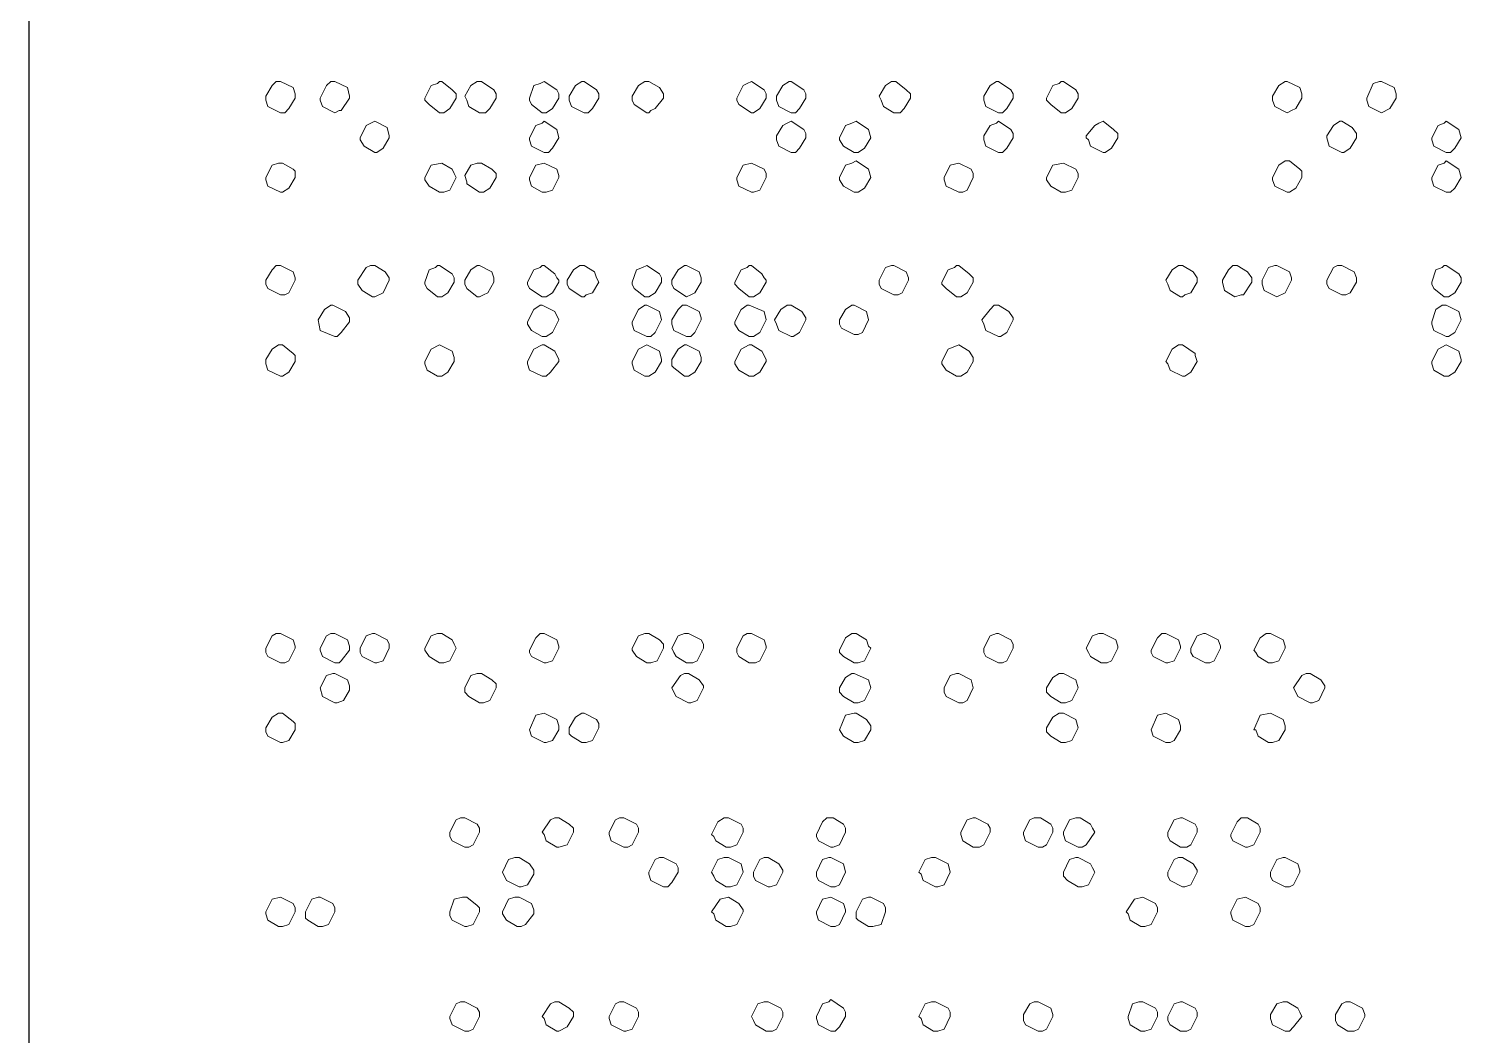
# Model space of a CAD drawing. Header units: millimetres. Extents: x 4903 to 8718, y 642 to 2401.
# Drawn here: x 6941.2 to 7045.4, y 794.2 to 867.2 of the extents above; entities that cross this region are included whole.
import ezdxf

# ---------------------------------------------------------------- set-up
doc = ezdxf.new("R2010")
doc.units = ezdxf.units.MM

msp = doc.modelspace()

# ---------------------------------------------------------------- linework, layer by layer
msp.add_lwpolyline([(6941.19, 933.42), (6941.19, 656.42, 0.414214), (6951.19, 646.42), (7351.19, 646.42, 0.414214), (7361.19, 656.42), (7361.19, 933.42, 0.414214), (7351.19, 943.42), (6951.19, 943.42, 0.414214)], format="xyb", close=True)
at = {"color": 139, "lineweight": 0}
for points in [[(6959.44, 863.39), (6959.14, 863.39), (6958.84, 863.09), (6958.38, 862.33), (6958.38, 862.03), (6958.53, 861.57), (6959.44, 861.11), (6959.44, 861.11), (6959.75, 861.11), (6960.05, 861.42), (6960.51, 862.18), (6960.51, 862.48), (6960.35, 862.94)], [(6963.39, 863.39), (6963.09, 863.39), (6962.78, 863.09), (6962.33, 862.18), (6962.33, 862.03), (6962.48, 861.57), (6963.39, 861.11), (6963.69, 861.27), (6963.84, 861.27), (6964.45, 862.18), (6964.45, 862.33), (6964.3, 862.94)], [(6971.13, 863.39), (6970.98, 863.39), (6970.82, 863.24), (6970.37, 863.09), (6969.91, 862.18), (6969.91, 862.03), (6970.22, 861.72), (6970.98, 861.11), (6971.28, 861.11), (6971.73, 861.42), (6972.19, 862.18), (6972.19, 862.33), (6972.19, 862.48), (6971.89, 862.78)], [(6974.01, 863.39), (6973.71, 863.39), (6973.25, 863.09), (6972.8, 862.33), (6972.95, 862.03), (6973.1, 861.57), (6973.86, 861.11), (6974.01, 861.11), (6974.31, 861.11), (6974.62, 861.42), (6975.07, 862.18), (6975.07, 862.48), (6974.92, 862.78)], [(6978.56, 863.39), (6978.56, 863.39), (6978.26, 863.24), (6977.8, 863.09), (6977.5, 862.18), (6977.5, 862.03), (6977.65, 861.72), (6978.41, 861.11), (6978.71, 861.11), (6979.17, 861.42), (6979.63, 862.18), (6979.63, 862.33), (6979.63, 862.48), (6979.47, 862.78)], [(6981.45, 863.39), (6981.29, 863.39), (6980.84, 863.09), (6980.38, 862.33), (6980.38, 862.03), (6980.54, 861.57), (6981.45, 861.11), (6981.45, 861.11), (6981.75, 861.11), (6982.05, 861.42), (6982.51, 862.18), (6982.51, 862.48), (6982.36, 862.78)], [(6986, 863.39), (6986.15, 863.39), (6986.91, 862.94), (6987.21, 862.48), (6987.21, 862.18), (6986.61, 861.42), (6986.3, 861.27), (6986.15, 861.11), (6986.15, 861.11), (6986, 861.11), (6985.09, 861.72), (6984.94, 862.03), (6984.94, 862.18), (6984.94, 862.18), (6984.94, 862.33), (6985.39, 863.09), (6985.85, 863.39), (6986, 863.39), (6986, 863.39), (6986, 863.39)], [(6993.59, 863.39), (6993.59, 863.39), (6993.28, 863.24), (6992.98, 863.09), (6992.52, 862.18), (6992.52, 862.03), (6992.68, 861.72), (6993.59, 861.11), (6993.74, 861.11), (6994.19, 861.42), (6994.65, 862.18), (6994.65, 862.33), (6994.65, 862.48), (6994.5, 862.78)], [(6996.47, 863.39), (6996.32, 863.39), (6995.86, 863.09), (6995.41, 862.33), (6995.41, 862.03), (6995.56, 861.57), (6996.47, 861.11), (6996.62, 861.11), (6996.77, 861.11), (6997.08, 861.42), (6997.53, 862.18), (6997.53, 862.48), (6997.38, 862.78)], [(7004.06, 863.39), (7003.75, 863.39), (7003.3, 863.09), (7002.84, 862.33), (7002.99, 862.03), (7003.15, 861.57), (7003.9, 861.11), (7004.06, 861.11), (7004.36, 861.11), (7004.66, 861.42), (7005.12, 862.18), (7005.12, 862.48), (7004.81, 862.78)], [(7011.49, 863.39), (7011.34, 863.39), (7010.88, 863.09), (7010.43, 862.33), (7010.43, 862.03), (7010.58, 861.57), (7011.49, 861.11), (7011.64, 861.11), (7011.79, 861.11), (7012.1, 861.42), (7012.55, 862.18), (7012.55, 862.48), (7012.4, 862.78)], [(7016.2, 863.39), (7016.04, 863.39), (7015.89, 863.24), (7015.44, 863.09), (7014.98, 862.18), (7014.98, 862.03), (7015.28, 861.72), (7016.04, 861.11), (7016.35, 861.11), (7016.8, 861.42), (7017.26, 862.18), (7017.26, 862.33), (7017.26, 862.48), (7017.11, 862.78)], [(7032.43, 863.39), (7032.28, 863.39), (7031.82, 863.09), (7031.37, 862.33), (7031.37, 862.03), (7031.52, 861.57), (7032.43, 861.11), (7032.43, 861.11), (7032.74, 861.27), (7033.04, 861.42), (7033.49, 862.18), (7033.49, 862.48), (7033.34, 862.94)], [(7039.26, 863.39), (7039.11, 863.39), (7038.65, 863.24), (7038.2, 862.18), (7038.2, 862.03), (7038.35, 861.57), (7039.26, 861.11), (7039.26, 861.11), (7039.87, 861.42), (7040.32, 862.18), (7040.32, 862.48), (7040.17, 862.94)], [(6966.27, 860.51), (6965.66, 860.2), (6965.21, 859.29), (6965.21, 859.14), (6965.51, 858.69), (6966.27, 858.23), (6966.42, 858.23), (6966.88, 858.54), (6967.33, 859.29), (6967.33, 859.45), (6967.18, 860.05)], [(6978.56, 860.51), (6978.41, 860.36), (6977.96, 860.2), (6977.5, 859.29), (6977.5, 859.14), (6977.65, 858.69), (6978.56, 858.23), (6978.87, 858.23), (6979.17, 858.54), (6979.63, 859.29), (6979.47, 859.9)], [(6996.47, 860.51), (6996.17, 860.36), (6995.86, 860.2), (6995.41, 859.45), (6995.41, 859.29), (6995.41, 859.14), (6995.56, 858.69), (6996.47, 858.23), (6996.77, 858.23), (6997.08, 858.54), (6997.53, 859.29), (6997.53, 859.6), (6997.38, 859.9)], [(7001.17, 860.51), (7000.87, 860.36), (7000.41, 860.2), (6999.96, 859.29), (6999.96, 859.14), (7000.26, 858.69), (7001.02, 858.23), (7001.32, 858.23), (7001.78, 858.54), (7002.23, 859.29), (7002.08, 859.9)], [(7011.49, 860.51), (7011.34, 860.36), (7010.88, 860.2), (7010.43, 859.45), (7010.43, 859.29), (7010.43, 859.14), (7010.58, 858.69), (7011.49, 858.23), (7011.79, 858.23), (7012.1, 858.54), (7012.55, 859.29), (7012.55, 859.6), (7012.4, 859.9)], [(7019.08, 860.51), (7018.77, 860.36), (7018.47, 860.2), (7017.86, 859.45), (7017.86, 859.29), (7018.02, 859.14), (7018.17, 858.69), (7019.08, 858.23), (7019.23, 858.23), (7019.69, 858.54), (7020.14, 859.29), (7020.14, 859.6), (7019.84, 859.9)], [(7036.38, 860.51), (7036.23, 860.51), (7035.77, 860.2), (7035.31, 859.45), (7035.31, 859.29), (7035.47, 858.69), (7036.38, 858.23), (7036.53, 858.23), (7036.98, 858.54), (7037.44, 859.29), (7037.44, 859.6), (7037.14, 860.05)], [(7043.96, 860.51), (7043.81, 860.36), (7043.36, 860.2), (7042.9, 859.29), (7042.9, 859.14), (7043.05, 858.69), (7043.96, 858.23), (7044.27, 858.23), (7044.57, 858.54), (7045.03, 859.29), (7044.87, 859.9)], [(6959.6, 857.47), (6959.29, 857.47), (6958.84, 857.32), (6958.38, 856.41), (6958.38, 856.26), (6958.53, 855.8), (6959.44, 855.35), (6959.6, 855.35), (6960.05, 855.65), (6960.51, 856.41), (6960.51, 856.87), (6960.35, 857.02)], [(6971.13, 857.47), (6971.13, 857.47), (6970.37, 857.32), (6969.91, 856.41), (6969.91, 856.26), (6970.22, 855.8), (6970.98, 855.35), (6971.28, 855.35), (6971.73, 855.5), (6972.19, 856.41), (6972.19, 856.41), (6972.04, 856.71), (6971.89, 857.02)], [(6974.01, 857.47), (6973.71, 857.47), (6973.25, 857.32), (6972.8, 856.56), (6972.95, 856.11), (6972.95, 855.96), (6973.86, 855.35), (6974.16, 855.35), (6974.62, 855.65), (6975.07, 856.41), (6975.07, 856.71), (6974.77, 857.02)], [(6978.56, 857.47), (6978.56, 857.47), (6977.96, 857.32), (6977.5, 856.41), (6977.5, 856.26), (6977.65, 855.8), (6978.41, 855.35), (6978.71, 855.35), (6979.17, 855.5), (6979.63, 856.41), (6979.63, 856.56), (6979.47, 857.02)], [(6993.59, 857.47), (6993.59, 857.47), (6992.98, 857.32), (6992.52, 856.41), (6992.52, 856.26), (6992.68, 855.8), (6993.59, 855.35), (6993.74, 855.35), (6994.19, 855.5), (6994.65, 856.41), (6994.65, 856.41), (6994.65, 856.71), (6994.5, 857.02)], [(7001.17, 857.62), (7000.87, 857.47), (7000.41, 857.32), (6999.96, 856.41), (6999.96, 856.26), (7000.26, 855.8), (7001.02, 855.35), (7001.32, 855.35), (7001.78, 855.65), (7002.23, 856.41), (7002.08, 857.02)], [(7008.61, 857.47), (7008.61, 857.47), (7008, 857.32), (7007.55, 856.41), (7007.55, 856.26), (7007.7, 855.8), (7008.61, 855.35), (7008.91, 855.35), (7009.22, 855.5), (7009.67, 856.41), (7009.67, 856.41), (7009.67, 856.71), (7009.52, 857.02)], [(7016.2, 857.47), (7016.2, 857.47), (7015.44, 857.32), (7014.98, 856.41), (7014.98, 856.26), (7015.28, 855.8), (7016.04, 855.35), (7016.35, 855.35), (7016.8, 855.5), (7017.26, 856.41), (7017.26, 856.41), (7017.26, 856.71), (7017.11, 857.02)], [(7032.58, 857.62), (7032.28, 857.62), (7031.82, 857.32), (7031.37, 856.41), (7031.37, 856.26), (7031.52, 855.8), (7032.43, 855.35), (7032.58, 855.35), (7033.04, 855.65), (7033.49, 856.41), (7033.49, 856.87), (7033.34, 857.02)], [(7043.96, 857.62), (7043.81, 857.47), (7043.36, 857.32), (7042.9, 856.41), (7042.9, 856.26), (7043.05, 855.8), (7043.96, 855.35), (7044.27, 855.35), (7044.57, 855.65), (7045.03, 856.41), (7044.87, 857.02)], [(6959.44, 850.04), (6959.14, 850.04), (6958.84, 849.73), (6958.38, 848.98), (6958.38, 848.67), (6958.53, 848.37), (6959.44, 847.91), (6959.44, 847.91), (6959.75, 847.91), (6960.05, 848.06), (6960.51, 848.98), (6960.51, 849.13), (6960.35, 849.58)], [(6966.27, 850.04), (6965.97, 850.04), (6965.66, 849.89), (6965.06, 848.98), (6965.06, 848.67), (6965.36, 848.22), (6966.12, 847.76), (6966.27, 847.76), (6966.88, 848.06), (6967.33, 848.98), (6967.33, 849.13), (6967.03, 849.58)], [(6970.98, 850.04), (6970.82, 850.04), (6970.67, 849.89), (6970.22, 849.73), (6969.91, 848.82), (6969.91, 848.67), (6970.07, 848.37), (6970.82, 847.76), (6971.13, 847.76), (6971.58, 848.06), (6972.04, 848.82), (6972.04, 848.98), (6972.04, 849.13), (6971.89, 849.43)], [(6973.86, 850.04), (6973.71, 850.04), (6973.25, 849.73), (6972.8, 848.98), (6972.8, 848.67), (6972.95, 848.37), (6973.71, 847.76), (6973.86, 847.76), (6974.16, 847.91), (6974.47, 848.06), (6974.92, 848.82), (6974.92, 849.13), (6974.77, 849.58)], [(6978.56, 850.04), (6978.41, 850.04), (6978.26, 849.89), (6977.8, 849.73), (6977.35, 848.82), (6977.35, 848.67), (6977.5, 848.37), (6978.41, 847.76), (6978.71, 847.76), (6979.17, 848.06), (6979.63, 848.82), (6979.63, 848.98), (6979.47, 849.13), (6979.32, 849.43)], [(6981.45, 850.04), (6981.14, 850.04), (6980.69, 849.73), (6980.23, 848.98), (6980.23, 848.67), (6980.38, 848.37), (6981.29, 847.76), (6981.45, 847.76), (6981.6, 847.91), (6982.05, 848.06), (6982.51, 848.82), (6982.36, 849.13), (6982.2, 849.58)], [(6986, 850.04), (6986, 850.04), (6985.69, 849.89), (6985.24, 849.73), (6984.94, 848.82), (6984.94, 848.67), (6985.09, 848.37), (6985.85, 847.76), (6986.15, 847.76), (6986.61, 848.06), (6987.06, 848.82), (6987.06, 848.98), (6987.06, 849.13), (6986.91, 849.43)], [(6988.88, 850.04), (6988.73, 850.04), (6988.27, 849.73), (6987.82, 848.98), (6987.82, 848.67), (6987.97, 848.37), (6988.88, 847.76), (6988.88, 847.76), (6989.18, 847.91), (6989.49, 848.06), (6989.94, 848.82), (6989.94, 849.13), (6989.79, 849.58)], [(6993.59, 850.04), (6993.43, 850.04), (6993.28, 849.89), (6992.83, 849.73), (6992.37, 848.82), (6992.37, 848.67), (6992.68, 848.37), (6993.43, 847.76), (6993.74, 847.76), (6994.19, 848.06), (6994.65, 848.82), (6994.65, 848.98), (6994.5, 849.13), (6994.34, 849.43)], [(7003.9, 850.04), (7003.75, 850.04), (7003.3, 849.89), (7002.84, 848.98), (7002.84, 848.67), (7002.99, 848.37), (7003.9, 847.91), (7004.06, 847.91), (7004.21, 847.91), (7004.51, 848.06), (7004.97, 848.98), (7004.97, 849.13), (7004.81, 849.58)], [(7008.61, 850.04), (7008.46, 850.04), (7008.3, 849.89), (7007.85, 849.73), (7007.39, 848.82), (7007.39, 848.67), (7007.7, 848.37), (7008.46, 847.76), (7008.76, 847.76), (7009.22, 848.06), (7009.67, 848.82), (7009.67, 848.98), (7009.67, 849.13), (7009.37, 849.43)], [(7024.84, 850.04), (7024.54, 850.04), (7024.09, 849.73), (7023.63, 848.98), (7023.78, 848.67), (7023.93, 848.22), (7024.69, 847.76), (7024.84, 847.76), (7025, 847.91), (7025.45, 848.06), (7025.91, 848.82), (7025.91, 849.13), (7025.6, 849.58)], [(7028.79, 850.04), (7028.49, 850.04), (7028.18, 849.73), (7027.73, 848.98), (7027.73, 848.82), (7027.88, 848.22), (7028.64, 847.76), (7029.09, 847.91), (7029.25, 847.91), (7029.85, 848.82), (7029.85, 849.13), (7029.55, 849.58)], [(7031.67, 850.04), (7031.52, 850.04), (7031.07, 849.89), (7030.61, 848.98), (7030.61, 848.67), (7030.76, 848.22), (7031.67, 847.76), (7031.67, 847.76), (7032.28, 848.06), (7032.74, 848.98), (7032.74, 849.13), (7032.58, 849.58)], [(7036.38, 850.04), (7036.38, 850.04), (7037.29, 849.58), (7037.44, 849.13), (7037.44, 848.82), (7036.98, 848.06), (7036.68, 847.91), (7036.38, 847.91), (7036.38, 847.91), (7036.38, 847.91), (7035.47, 848.37), (7035.31, 848.67), (7035.31, 848.82), (7035.31, 848.82), (7035.31, 848.98), (7035.77, 849.89), (7036.07, 850.04), (7036.38, 850.04), (7036.38, 850.04), (7036.38, 850.04)], [(7043.96, 850.04), (7043.81, 850.04), (7043.66, 849.89), (7043.21, 849.73), (7042.9, 848.82), (7042.9, 848.67), (7043.05, 848.37), (7043.81, 847.76), (7044.12, 847.76), (7044.57, 848.06), (7045.03, 848.82), (7045.03, 848.98), (7045.03, 849.13), (7044.87, 849.43)], [(6963.24, 847.15), (6963.09, 847.15), (6962.63, 846.85), (6962.17, 846.09), (6962.17, 846.09), (6962.33, 845.33), (6963.39, 844.88), (6963.54, 844.88), (6963.84, 845.18), (6964.45, 845.94), (6964.45, 846.24), (6964.15, 846.7)], [(6978.41, 847.15), (6978.26, 847.15), (6977.8, 846.85), (6977.35, 845.94), (6977.35, 845.79), (6977.65, 845.33), (6978.41, 844.88), (6978.71, 844.88), (6979.17, 845.18), (6979.63, 846.09), (6979.32, 846.7)], [(6986, 847.15), (6985.85, 847.15), (6985.39, 846.85), (6984.94, 845.94), (6984.94, 845.79), (6985.09, 845.33), (6986, 844.88), (6986.3, 844.88), (6986.61, 845.18), (6987.06, 846.09), (6986.91, 846.7)], [(6988.88, 847.15), (6988.58, 847.15), (6988.27, 846.85), (6987.82, 846.09), (6987.82, 846.09), (6987.82, 845.79), (6987.97, 845.33), (6988.88, 844.88), (6989.18, 844.88), (6989.49, 845.18), (6989.94, 846.09), (6989.94, 846.24), (6989.79, 846.7)], [(6993.43, 847.15), (6993.28, 847.15), (6992.83, 846.85), (6992.37, 845.94), (6992.37, 845.79), (6992.68, 845.33), (6993.43, 844.88), (6993.74, 844.88), (6994.19, 845.18), (6994.65, 846.09), (6994.5, 846.7)], [(6996.47, 847.15), (6996.17, 847.15), (6995.71, 846.85), (6995.25, 846.09), (6995.25, 846.09), (6995.41, 845.79), (6995.56, 845.33), (6996.47, 844.88), (6996.62, 844.88), (6997.08, 845.18), (6997.53, 846.09), (6997.53, 846.24), (6997.23, 846.7)], [(7001.02, 847.15), (7000.87, 847.15), (7000.41, 846.85), (6999.96, 846.09), (6999.96, 845.79), (7000.11, 845.49), (7001.02, 845.03), (7001.32, 845.03), (7001.63, 845.18), (7002.08, 846.09), (7001.93, 846.7)], [(7011.49, 847.15), (7011.19, 847.15), (7010.88, 846.85), (7010.28, 846.09), (7010.28, 846.09), (7010.43, 845.79), (7010.58, 845.33), (7011.49, 844.88), (7011.64, 844.88), (7012.1, 845.18), (7012.55, 846.09), (7012.55, 846.24), (7012.25, 846.7)], [(7043.96, 847.15), (7043.66, 847.15), (7043.21, 846.85), (7042.9, 845.94), (7042.9, 845.79), (7043.05, 845.33), (7043.96, 844.88), (7044.12, 844.88), (7044.57, 845.18), (7045.03, 846.09), (7044.87, 846.7)], [(6959.6, 844.27), (6959.29, 844.27), (6958.84, 843.97), (6958.38, 843.21), (6958.38, 842.91), (6958.53, 842.45), (6959.44, 842), (6959.6, 842), (6960.05, 842.3), (6960.51, 843.06), (6960.51, 843.51), (6960.35, 843.66)], [(6970.98, 844.27), (6970.98, 844.27), (6970.37, 843.97), (6969.91, 843.06), (6969.91, 842.91), (6970.07, 842.45), (6970.82, 842), (6971.13, 842), (6971.58, 842.3), (6972.04, 843.06), (6972.04, 843.06), (6972.04, 843.36), (6971.89, 843.82)], [(6978.56, 844.27), (6978.41, 844.27), (6977.8, 843.97), (6977.35, 843.06), (6977.35, 842.91), (6977.5, 842.45), (6978.41, 842), (6978.71, 842), (6979.02, 842.3), (6979.63, 843.06), (6979.63, 843.21), (6979.32, 843.82)], [(6986, 844.27), (6986, 844.27), (6985.39, 843.97), (6984.94, 843.06), (6984.94, 842.91), (6985.09, 842.45), (6985.85, 842), (6986.15, 842), (6986.61, 842.3), (6987.06, 843.06), (6987.06, 843.21), (6986.91, 843.82)], [(6988.88, 844.27), (6988.73, 844.27), (6988.27, 843.97), (6987.82, 843.21), (6987.82, 842.75), (6987.97, 842.6), (6988.73, 842), (6989.03, 842), (6989.49, 842.3), (6989.94, 843.06), (6989.94, 843.36), (6989.79, 843.82)], [(6993.59, 844.27), (6993.43, 844.27), (6992.83, 843.97), (6992.37, 843.06), (6992.37, 842.91), (6992.68, 842.45), (6993.43, 842), (6993.74, 842), (6994.19, 842.3), (6994.65, 843.06), (6994.65, 843.21), (6994.34, 843.82)], [(7008.61, 844.27), (7008.61, 844.27), (7007.85, 843.97), (7007.39, 843.06), (7007.39, 842.91), (7007.7, 842.45), (7008.46, 842), (7008.76, 842), (7009.22, 842.3), (7009.67, 843.06), (7009.67, 843.06), (7009.67, 843.36), (7009.37, 843.82)], [(7024.84, 844.27), (7024.54, 844.27), (7024.09, 843.97), (7023.63, 843.06), (7023.78, 842.91), (7023.93, 842.45), (7024.84, 842), (7025, 842), (7025.45, 842.3), (7025.91, 843.06), (7025.76, 843.51), (7025.76, 843.66)], [(7043.96, 844.27), (7043.96, 844.27), (7043.36, 843.97), (7042.9, 843.06), (7042.9, 842.91), (7043.05, 842.45), (7043.81, 842), (7044.12, 842), (7044.57, 842.3), (7045.03, 843.06), (7045.03, 843.21), (7044.87, 843.82)], [(6959.44, 823.33), (6959.14, 823.33), (6958.84, 823.18), (6958.38, 822.27), (6958.38, 821.97), (6958.53, 821.66), (6959.44, 821.21), (6959.44, 821.21), (6959.75, 821.21), (6960.05, 821.36), (6960.51, 822.27), (6960.51, 822.42), (6960.35, 822.88)], [(6963.39, 823.33), (6963.09, 823.33), (6962.78, 823.18), (6962.33, 822.27), (6962.33, 822.12), (6962.48, 821.66), (6963.39, 821.21), (6963.69, 821.21), (6963.84, 821.36), (6964.45, 822.12), (6964.45, 822.42), (6964.3, 822.88)], [(6966.27, 823.33), (6966.12, 823.33), (6965.66, 823.18), (6965.21, 822.27), (6965.21, 821.97), (6965.36, 821.66), (6966.27, 821.21), (6966.42, 821.21), (6966.88, 821.36), (6967.33, 822.27), (6967.33, 822.57), (6967.18, 822.88)], [(6971.13, 823.33), (6970.82, 823.33), (6970.37, 823.18), (6969.91, 822.27), (6969.91, 822.12), (6970.22, 821.66), (6970.98, 821.21), (6971.28, 821.21), (6971.73, 821.36), (6972.19, 822.27), (6972.04, 822.57), (6971.89, 822.88)], [(6978.56, 823.33), (6978.56, 823.33), (6978.26, 823.33), (6977.96, 823.03), (6977.5, 822.12), (6977.5, 821.97), (6977.65, 821.66), (6978.56, 821.21), (6978.71, 821.21), (6979.17, 821.36), (6979.63, 822.27), (6979.63, 822.27), (6979.63, 822.42), (6979.47, 822.88)], [(6986.15, 823.33), (6986, 823.33), (6985.85, 823.33), (6985.39, 823.18), (6984.94, 822.27), (6984.94, 822.12), (6985.24, 821.66), (6986, 821.21), (6986.3, 821.21), (6986.76, 821.36), (6987.21, 822.27), (6987.21, 822.27), (6987.21, 822.57), (6986.91, 822.88)], [(6989.03, 823.33), (6988.73, 823.33), (6988.27, 823.18), (6987.82, 822.27), (6987.97, 821.97), (6988.12, 821.66), (6988.88, 821.21), (6989.03, 821.21), (6989.34, 821.21), (6989.64, 821.36), (6990.1, 822.27), (6990.1, 822.57), (6989.94, 822.88)], [(6993.43, 823.33), (6993.59, 823.33), (6994.5, 822.88), (6994.65, 822.42), (6994.65, 822.27), (6994.19, 821.36), (6993.89, 821.21), (6993.59, 821.21), (6993.59, 821.21), (6993.43, 821.21), (6992.68, 821.66), (6992.52, 821.97), (6992.52, 822.27), (6992.52, 822.27), (6992.52, 822.27), (6992.98, 823.18), (6993.28, 823.33), (6993.43, 823.33), (6993.43, 823.33), (6993.43, 823.33)], [(7001.17, 823.33), (7001.02, 823.33), (7000.87, 823.33), (7000.41, 823.03), (6999.96, 822.12), (6999.96, 821.97), (7000.26, 821.66), (7001.02, 821.21), (7001.32, 821.21), (7001.78, 821.36), (7002.23, 822.27), (7002.23, 822.27), (7002.08, 822.42), (7001.93, 822.88)], [(7011.49, 823.33), (7011.34, 823.33), (7010.88, 823.18), (7010.43, 822.27), (7010.43, 821.97), (7010.58, 821.66), (7011.49, 821.21), (7011.64, 821.21), (7011.79, 821.21), (7012.1, 821.36), (7012.55, 822.27), (7012.55, 822.57), (7012.4, 822.88)], [(7019.08, 823.33), (7018.77, 823.33), (7018.32, 823.18), (7017.86, 822.27), (7018.02, 821.97), (7018.17, 821.66), (7018.93, 821.21), (7019.08, 821.21), (7019.38, 821.21), (7019.69, 821.36), (7020.14, 822.27), (7020.14, 822.42), (7019.99, 822.88)], [(7023.63, 823.33), (7023.63, 823.33), (7023.33, 823.33), (7023.02, 823.03), (7022.57, 822.12), (7022.57, 821.97), (7022.72, 821.66), (7023.63, 821.21), (7023.78, 821.21), (7024.24, 821.36), (7024.69, 822.27), (7024.69, 822.27), (7024.69, 822.42), (7024.54, 822.88)], [(7026.51, 823.33), (7026.36, 823.33), (7025.91, 823.18), (7025.45, 822.27), (7025.45, 821.97), (7025.6, 821.66), (7026.51, 821.21), (7026.67, 821.21), (7026.82, 821.21), (7027.12, 821.36), (7027.58, 822.27), (7027.58, 822.42), (7027.42, 822.88)], [(7031.22, 823.33), (7031.07, 823.33), (7030.91, 823.33), (7030.46, 823.03), (7030, 822.12), (7030.16, 821.97), (7030.31, 821.66), (7031.07, 821.21), (7031.37, 821.21), (7031.82, 821.36), (7032.28, 822.27), (7032.28, 822.27), (7032.28, 822.42), (7032.13, 822.88)], [(6963.39, 820.45), (6963.24, 820.45), (6962.78, 820.3), (6962.33, 819.39), (6962.33, 819.39), (6962.48, 818.78), (6963.39, 818.32), (6963.54, 818.32), (6964, 818.47), (6964.45, 819.23), (6964.45, 819.54), (6964.3, 819.99)], [(6974.01, 820.45), (6973.71, 820.45), (6973.25, 820.3), (6972.8, 819.39), (6972.8, 819.39), (6972.8, 819.08), (6973.1, 818.78), (6973.86, 818.32), (6974.16, 818.32), (6974.62, 818.47), (6975.07, 819.39), (6975.07, 819.69), (6974.77, 819.99)], [(6989.03, 820.45), (6988.73, 820.45), (6988.43, 820.3), (6987.82, 819.39), (6987.82, 819.39), (6987.97, 819.08), (6988.12, 818.78), (6989.03, 818.32), (6989.18, 818.32), (6989.64, 818.47), (6990.1, 819.39), (6990.1, 819.54), (6989.79, 819.99)], [(7001.02, 820.45), (7000.87, 820.45), (7000.41, 820.14), (6999.96, 819.39), (6999.96, 819.08), (7000.26, 818.78), (7001.02, 818.32), (7001.32, 818.32), (7001.78, 818.47), (7002.23, 819.39), (7002.08, 819.99)], [(7008.61, 820.45), (7008.46, 820.45), (7008, 820.3), (7007.55, 819.39), (7007.55, 819.08), (7007.7, 818.78), (7008.61, 818.32), (7008.91, 818.32), (7009.22, 818.47), (7009.67, 819.39), (7009.52, 819.99)], [(7016.2, 820.45), (7015.89, 820.45), (7015.44, 820.14), (7014.98, 819.39), (7014.98, 819.08), (7015.28, 818.78), (7016.04, 818.32), (7016.35, 818.32), (7016.8, 818.47), (7017.26, 819.39), (7017.11, 819.99)], [(7034.1, 820.45), (7033.8, 820.45), (7033.49, 820.3), (7032.89, 819.39), (7032.89, 819.39), (7033.04, 819.08), (7033.19, 818.78), (7034.1, 818.32), (7034.25, 818.32), (7034.71, 818.47), (7035.16, 819.39), (7035.16, 819.54), (7034.86, 819.99)], [(6959.6, 817.56), (6959.29, 817.56), (6958.84, 817.26), (6958.38, 816.5), (6958.38, 816.2), (6958.53, 815.9), (6959.44, 815.44), (6959.6, 815.44), (6960.05, 815.59), (6960.51, 816.35), (6960.51, 816.81), (6960.35, 816.96)], [(6978.56, 817.56), (6978.56, 817.56), (6977.96, 817.41), (6977.5, 816.35), (6977.5, 816.35), (6977.65, 815.9), (6978.56, 815.44), (6978.71, 815.44), (6979.17, 815.59), (6979.63, 816.35), (6979.63, 816.65), (6979.47, 817.11)], [(6981.45, 817.56), (6981.29, 817.56), (6980.84, 817.26), (6980.38, 816.5), (6980.38, 816.05), (6980.54, 815.9), (6981.29, 815.44), (6981.6, 815.44), (6982.05, 815.59), (6982.51, 816.5), (6982.51, 816.81), (6982.36, 817.11)], [(7001.17, 817.56), (7001.02, 817.56), (7000.41, 817.41), (6999.96, 816.35), (6999.96, 816.35), (7000.26, 815.9), (7001.02, 815.44), (7001.32, 815.44), (7001.78, 815.59), (7002.23, 816.35), (7002.23, 816.65), (7001.93, 817.11)], [(7016.2, 817.56), (7015.89, 817.56), (7015.44, 817.26), (7014.98, 816.5), (7014.98, 816.2), (7015.28, 815.9), (7016.04, 815.44), (7016.35, 815.44), (7016.8, 815.59), (7017.26, 816.5), (7017.11, 817.11)], [(7023.63, 817.56), (7023.63, 817.56), (7023.02, 817.41), (7022.57, 816.35), (7022.57, 816.35), (7022.72, 815.9), (7023.63, 815.44), (7023.93, 815.44), (7024.24, 815.59), (7024.69, 816.35), (7024.69, 816.5), (7024.69, 816.65), (7024.54, 817.11)], [(7031.22, 817.56), (7031.22, 817.56), (7030.46, 817.41), (7030, 816.35), (7030.16, 816.35), (7030.31, 815.9), (7031.07, 815.44), (7031.37, 815.44), (7031.82, 815.59), (7032.28, 816.35), (7032.28, 816.5), (7032.28, 816.65), (7032.13, 817.11)], [(6972.8, 809.98), (6972.49, 809.98), (6972.19, 809.83), (6971.73, 808.92), (6971.73, 808.61), (6971.89, 808.31), (6972.8, 807.85), (6972.8, 807.85), (6973.1, 807.85), (6973.4, 808), (6973.86, 808.92), (6973.86, 809.22), (6973.71, 809.52)], [(6979.63, 809.98), (6979.32, 809.98), (6979.02, 809.83), (6978.41, 808.92), (6978.56, 808.76), (6978.71, 808.31), (6979.47, 807.85), (6979.63, 807.85), (6980.23, 808), (6980.69, 808.92), (6980.69, 809.22), (6980.38, 809.52)], [(6984.33, 809.98), (6984.03, 809.98), (6983.72, 809.83), (6983.27, 808.92), (6983.27, 808.76), (6983.42, 808.31), (6984.33, 807.85), (6984.63, 807.85), (6984.94, 808), (6985.39, 808.92), (6985.39, 809.22), (6985.24, 809.52)], [(6991.92, 809.98), (6991.76, 809.98), (6991.61, 809.98), (6991.16, 809.67), (6990.7, 808.76), (6990.85, 808.61), (6991.01, 808.31), (6991.76, 807.85), (6992.07, 807.85), (6992.52, 808), (6992.98, 808.92), (6992.98, 808.92), (6992.98, 809.22), (6992.83, 809.52)], [(6999.5, 809.98), (6999.35, 809.98), (6999.05, 809.98), (6998.74, 809.67), (6998.29, 808.76), (6998.29, 808.61), (6998.44, 808.31), (6999.35, 807.85), (6999.5, 807.85), (6999.96, 808), (7000.41, 808.92), (7000.41, 808.92), (7000.41, 809.22), (7000.26, 809.52)], [(7009.82, 809.98), (7009.67, 809.98), (7009.22, 809.83), (7008.76, 808.92), (7008.76, 808.76), (7008.91, 808.31), (7009.67, 807.85), (7009.82, 807.85), (7010.13, 807.85), (7010.43, 808), (7010.88, 808.92), (7010.88, 809.22), (7010.73, 809.52)], [(7014.53, 809.98), (7014.37, 809.98), (7014.07, 809.98), (7013.77, 809.83), (7013.31, 808.92), (7013.31, 808.76), (7013.46, 808.31), (7014.37, 807.85), (7014.68, 807.85), (7014.98, 808), (7015.44, 808.92), (7015.44, 808.92), (7015.44, 809.22), (7015.28, 809.52)], [(7017.41, 809.98), (7017.11, 809.98), (7016.65, 809.83), (7016.2, 808.92), (7016.2, 808.76), (7016.35, 808.31), (7017.26, 807.85), (7017.41, 807.85), (7017.56, 807.85), (7017.86, 808), (7018.47, 808.92), (7018.32, 809.22), (7018.17, 809.52)], [(7024.84, 809.98), (7024.69, 809.98), (7024.24, 809.83), (7023.78, 808.92), (7023.78, 808.61), (7023.93, 808.31), (7024.69, 807.85), (7024.84, 807.85), (7025.15, 807.85), (7025.45, 808), (7025.91, 808.92), (7025.91, 809.22), (7025.76, 809.52)], [(7029.55, 809.98), (7029.4, 809.98), (7029.09, 809.98), (7028.79, 809.67), (7028.33, 808.76), (7028.33, 808.61), (7028.49, 808.31), (7029.4, 807.85), (7029.55, 807.85), (7030, 808), (7030.46, 808.92), (7030.46, 808.92), (7030.46, 809.22), (7030.31, 809.52)], [(6976.74, 807.09), (6976.44, 807.09), (6975.98, 806.94), (6975.53, 806.03), (6975.53, 806.03), (6975.83, 805.43), (6976.74, 804.97), (6976.89, 804.97), (6977.35, 805.12), (6977.8, 805.88), (6977.8, 806.18), (6977.5, 806.64)], [(6987.21, 807.09), (6986.91, 807.09), (6986.61, 806.94), (6986.15, 806.03), (6986.15, 806.03), (6986.15, 805.88), (6986.3, 805.43), (6987.21, 804.97), (6987.52, 804.97), (6987.82, 805.27), (6988.27, 806.03), (6988.27, 806.34), (6988.12, 806.64)], [(6991.92, 807.09), (6991.61, 807.09), (6991.16, 806.94), (6990.7, 806.03), (6990.85, 805.73), (6991.01, 805.43), (6991.76, 804.97), (6992.07, 804.97), (6992.52, 805.12), (6992.98, 806.03), (6992.83, 806.64)], [(6994.8, 807.09), (6994.5, 807.09), (6994.19, 806.94), (6993.74, 806.03), (6993.74, 806.03), (6993.74, 805.73), (6993.89, 805.43), (6994.8, 804.97), (6994.95, 804.97), (6995.41, 805.12), (6995.86, 806.03), (6995.86, 806.18), (6995.56, 806.64)], [(6999.35, 807.09), (6999.2, 807.09), (6998.74, 806.94), (6998.29, 806.03), (6998.29, 805.73), (6998.44, 805.43), (6999.35, 804.97), (6999.66, 804.97), (6999.96, 805.12), (7000.41, 806.03), (7000.26, 806.64)], [(7006.94, 807.09), (7006.64, 807.09), (7006.18, 806.94), (7005.72, 806.03), (7005.88, 805.88), (7006.03, 805.43), (7006.94, 804.97), (7007.09, 804.97), (7007.55, 805.12), (7008, 806.03), (7007.85, 806.64)], [(7017.26, 807.09), (7017.11, 807.09), (7016.65, 806.94), (7016.2, 806.03), (7016.2, 806.03), (7016.2, 805.73), (7016.5, 805.43), (7017.26, 804.97), (7017.56, 804.97), (7018.02, 805.12), (7018.47, 806.03), (7018.32, 806.34), (7018.17, 806.64)], [(7024.84, 807.09), (7024.54, 807.09), (7024.24, 806.94), (7023.78, 806.03), (7023.78, 806.03), (7023.78, 805.73), (7023.93, 805.43), (7024.84, 804.97), (7025, 804.97), (7025.45, 805.12), (7025.91, 806.03), (7025.91, 806.18), (7025.6, 806.64)], [(7032.28, 807.09), (7032.13, 807.09), (7031.67, 806.94), (7031.22, 806.03), (7031.22, 806.03), (7031.22, 805.73), (7031.37, 805.43), (7032.28, 804.97), (7032.58, 804.97), (7032.89, 805.12), (7033.34, 806.03), (7033.34, 806.18), (7033.19, 806.64)], [(6959.44, 804.21), (6959.44, 804.21), (6958.84, 804.06), (6958.38, 803.15), (6958.38, 803), (6958.53, 802.54), (6959.29, 802.09), (6959.6, 802.09), (6960.05, 802.24), (6960.51, 803.15), (6960.51, 803.15), (6960.51, 803.45), (6960.35, 803.76)], [(6962.33, 804.21), (6962.17, 804.21), (6961.72, 804.06), (6961.26, 803.15), (6961.26, 802.69), (6961.42, 802.54), (6962.17, 802.09), (6962.48, 802.09), (6962.93, 802.24), (6963.39, 803.15), (6963.39, 803.45), (6963.24, 803.76)], [(6972.95, 804.21), (6972.64, 804.21), (6972.04, 804.06), (6971.73, 803.15), (6971.73, 802.85), (6971.89, 802.54), (6972.8, 802.09), (6972.95, 802.09), (6973.4, 802.24), (6973.86, 803.15), (6973.86, 803.45), (6973.71, 803.6)], [(6976.74, 804.21), (6976.59, 804.21), (6976.44, 804.21), (6975.98, 804.06), (6975.53, 803.15), (6975.53, 803), (6975.83, 802.54), (6976.59, 802.09), (6976.74, 802.09), (6976.89, 802.09), (6977.2, 802.24), (6977.8, 803), (6977.8, 803.3), (6977.65, 803.76)], [(6991.92, 804.21), (6991.92, 804.21), (6991.31, 804.06), (6990.7, 803.15), (6990.85, 803), (6991.01, 802.54), (6991.76, 802.09), (6992.07, 802.09), (6992.52, 802.24), (6992.98, 803.15), (6992.98, 803.3), (6992.68, 803.76)], [(6999.35, 804.21), (6999.35, 804.21), (6998.74, 804.06), (6998.29, 803.15), (6998.29, 803), (6998.44, 802.54), (6999.35, 802.09), (6999.66, 802.09), (6999.96, 802.24), (7000.41, 803.15), (7000.41, 803.3), (7000.26, 803.76)], [(7002.23, 804.21), (7002.08, 804.21), (7001.63, 804.06), (7001.17, 803.15), (7001.17, 802.69), (7001.32, 802.54), (7002.08, 802.09), (7002.39, 802.09), (7002.99, 802.24), (7003.3, 803.15), (7003.3, 803.45), (7003.15, 803.76)], [(7021.96, 804.21), (7021.96, 804.21), (7021.35, 804.06), (7020.75, 803.15), (7020.9, 803), (7021.05, 802.54), (7021.81, 802.09), (7022.11, 802.09), (7022.57, 802.24), (7023.02, 803.15), (7023.02, 803.15), (7023.02, 803.45), (7022.87, 803.76)], [(7029.4, 804.21), (7029.4, 804.21), (7028.79, 804.06), (7028.33, 803.15), (7028.33, 803), (7028.49, 802.54), (7029.4, 802.09), (7029.7, 802.09), (7030, 802.24), (7030.46, 803.15), (7030.46, 803.15), (7030.46, 803.45), (7030.31, 803.76)], [(6972.8, 796.62), (6972.49, 796.62), (6972.19, 796.47), (6971.73, 795.56), (6971.73, 795.41), (6971.89, 794.95), (6972.8, 794.5), (6972.8, 794.5), (6973.1, 794.5), (6973.4, 794.65), (6973.86, 795.56), (6973.86, 795.87), (6973.71, 796.17)], [(6979.63, 796.62), (6979.32, 796.62), (6979.02, 796.47), (6978.41, 795.56), (6978.56, 795.41), (6978.71, 794.95), (6979.47, 794.5), (6979.63, 794.5), (6980.23, 794.8), (6980.69, 795.56), (6980.69, 795.87), (6980.38, 796.17)], [(6984.33, 796.62), (6984.33, 796.62), (6984.03, 796.62), (6983.72, 796.47), (6983.27, 795.56), (6983.27, 795.41), (6983.42, 794.95), (6984.33, 794.5), (6984.48, 794.5), (6984.94, 794.65), (6985.39, 795.56), (6985.39, 795.56), (6985.39, 795.87), (6985.24, 796.17)], [(6994.8, 796.62), (6994.5, 796.62), (6994.04, 796.47), (6993.59, 795.56), (6993.74, 795.26), (6993.89, 794.95), (6994.65, 794.5), (6994.8, 794.5), (6995.1, 794.5), (6995.41, 794.65), (6995.86, 795.56), (6995.86, 795.87), (6995.71, 796.17)], [(6999.35, 796.78), (6999.2, 796.62), (6998.74, 796.47), (6998.29, 795.56), (6998.29, 795.41), (6998.44, 794.95), (6999.35, 794.5), (6999.66, 794.5), (6999.96, 794.8), (7000.41, 795.56), (7000.41, 795.87), (7000.26, 796.17)], [(7006.94, 796.62), (7006.79, 796.62), (7006.64, 796.62), (7006.18, 796.47), (7005.72, 795.56), (7005.88, 795.41), (7006.03, 794.95), (7006.79, 794.5), (7007.09, 794.5), (7007.55, 794.65), (7008, 795.56), (7008, 795.56), (7008, 795.87), (7007.85, 796.17)], [(7014.37, 796.62), (7014.37, 796.62), (7015.28, 796.17), (7015.44, 795.71), (7015.44, 795.56), (7014.98, 794.65), (7014.68, 794.5), (7014.37, 794.5), (7014.37, 794.5), (7014.37, 794.5), (7013.46, 794.95), (7013.31, 795.26), (7013.31, 795.56), (7013.31, 795.56), (7013.31, 795.71), (7013.77, 796.47), (7014.07, 796.62), (7014.37, 796.62), (7014.37, 796.62), (7014.37, 796.62)], [(7021.96, 796.62), (7021.81, 796.62), (7021.66, 796.62), (7021.2, 796.47), (7020.9, 795.56), (7020.9, 795.41), (7021.05, 794.95), (7021.81, 794.5), (7022.11, 794.5), (7022.57, 794.65), (7023.02, 795.56), (7023.02, 795.56), (7023.02, 795.87), (7022.87, 796.17)], [(7024.84, 796.62), (7024.69, 796.62), (7024.24, 796.47), (7023.78, 795.56), (7023.78, 795.26), (7023.93, 794.95), (7024.69, 794.5), (7024.84, 794.5), (7025.15, 794.5), (7025.45, 794.65), (7025.91, 795.56), (7025.91, 795.87), (7025.76, 796.17)], [(7032.43, 796.62), (7032.13, 796.62), (7031.67, 796.47), (7031.22, 795.71), (7031.22, 795.41), (7031.37, 794.95), (7032.28, 794.5), (7032.43, 794.5), (7032.58, 794.5), (7032.89, 794.8), (7033.49, 795.56), (7033.34, 795.87), (7033.19, 796.17)], [(7036.83, 796.62), (7036.98, 796.62), (7037.89, 796.17), (7038.05, 795.71), (7038.05, 795.56), (7037.59, 794.65), (7037.29, 794.5), (7036.98, 794.5), (7036.98, 794.5), (7036.83, 794.5), (7036.07, 794.95), (7035.92, 795.26), (7035.92, 795.56), (7035.92, 795.56), (7035.92, 795.71), (7036.38, 796.47), (7036.68, 796.62), (7036.83, 796.62), (7036.83, 796.62), (7036.83, 796.62)]]:
    msp.add_lwpolyline(points, close=True, dxfattribs=at)

doc.saveas('drawing.dxf')
